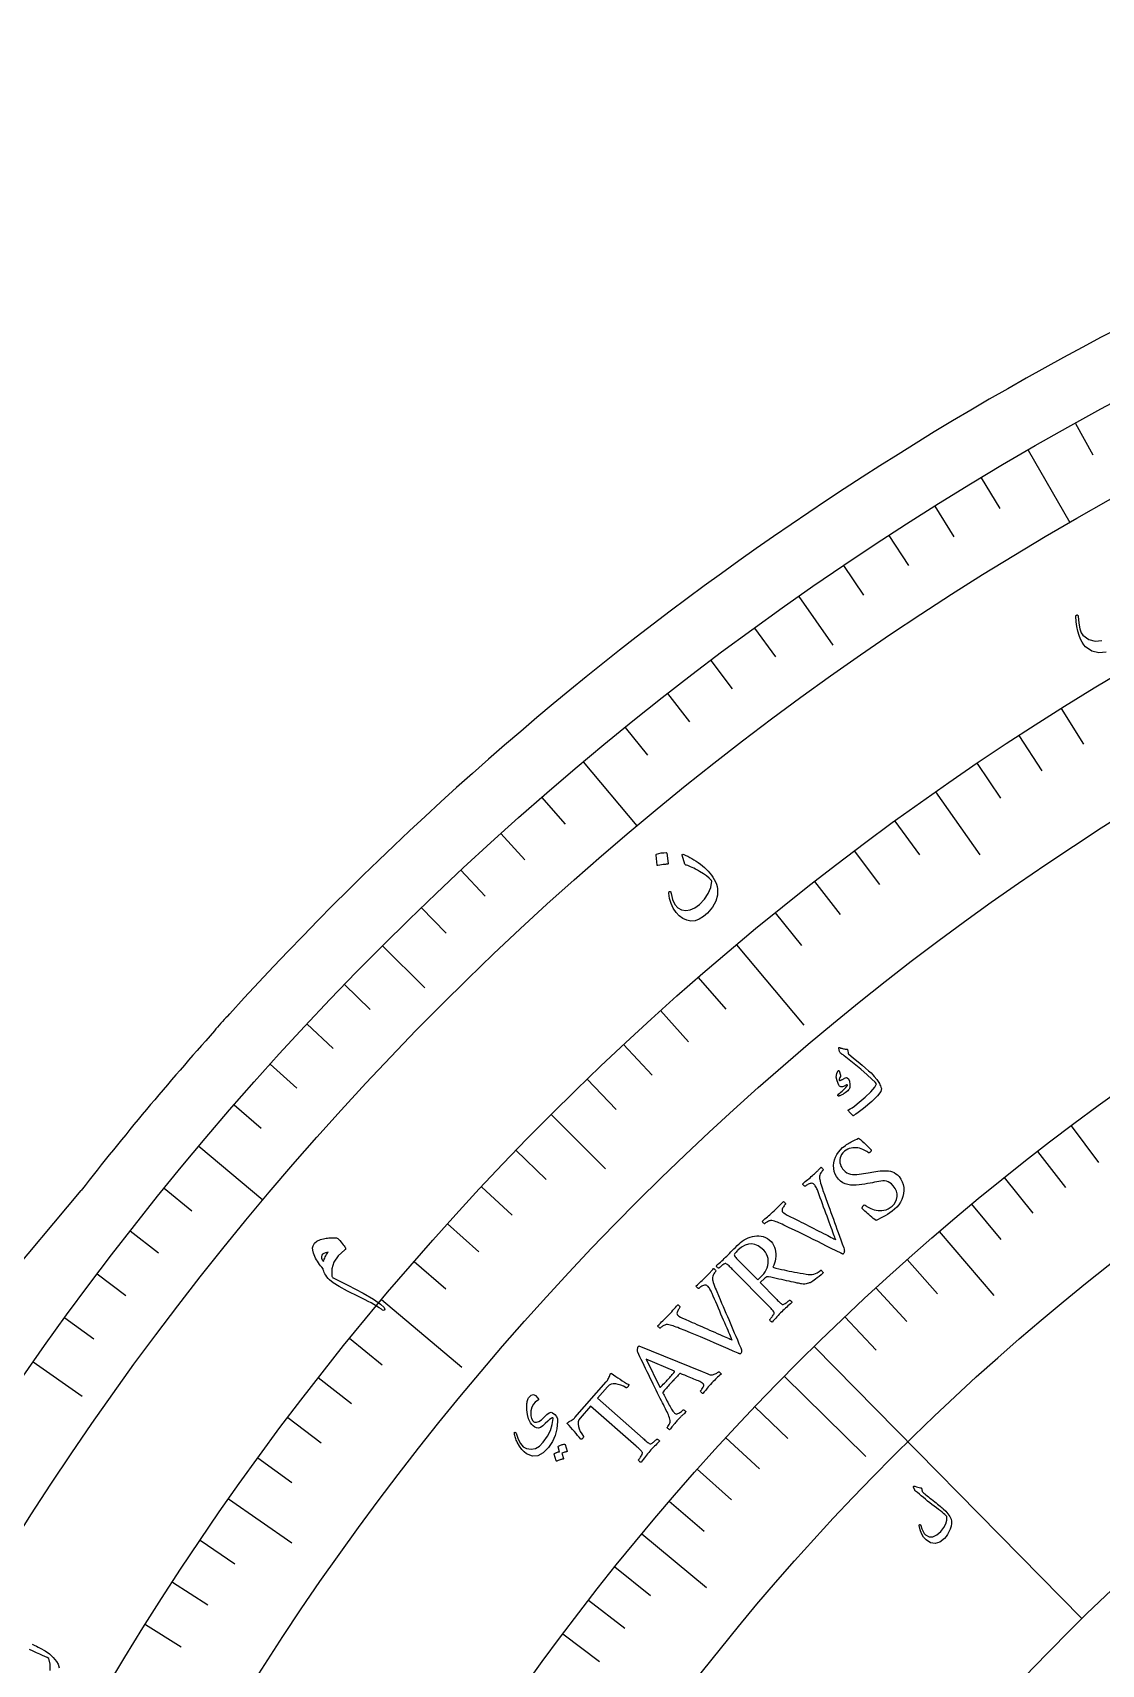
# Model space of a CAD drawing. Header units: millimetres. Extents: x -68 to 67, y -67 to 79.
# Drawn here: x -54.2 to -31.52, y 31.53 to 66.15 of the extents above; entities that cross this region are included whole.
import ezdxf

# ---------------------------------------------------------------- set-up
doc = ezdxf.new("R2010")
doc.units = ezdxf.units.MM
for name, color, linetype in [('CUT_OUTER', 1, 'Continuous'), ('ENGRAVE', 7, 'Continuous'), ('ENGRAVE_FINE', 8, 'Continuous'), ('TEXT', 5, 'Continuous')]:
    doc.layers.add(name, color=color, linetype=linetype)

msp = doc.modelspace()

# ---------------------------------------------------------------- linework, layer by layer
at = {"layer": 'CUT_OUTER'}
for points in [[(-50.0578, 45.2818), (-50.0142, 45.3302)], [(-54.8757, 39.5431), (-53.1722, 41.5806)]]:
    msp.add_lwpolyline(points, dxfattribs=at)
for centre, radius, start, end in [((-0.0011, 0.0012), 67.4984, 113.224605, 137.812648), ((-48.5642, 43.6537), 2.2094, 132.53147, 143.57083), ((-0.2598, 0.2168), 67.1616, 138.218903, 141.983838)]:
    msp.add_arc(centre, radius, start, end, dxfattribs=at)
at = {"layer": 'ENGRAVE'}
for points in [[(-33.075, 57.2876), (-32.1891, 55.7531)], [(-37.9421, 54.1869), (-37.2161, 53.1502)], [(-42.5204, 50.6738), (-41.3815, 49.3165)], [(-35.0384, 50.04), (-34.1014, 48.7019)], [(-46.7751, 46.7751), (-45.8802, 45.8802)], [(-39.2663, 46.7957), (-37.8345, 45.0894)], [(-43.1954, 43.1954), (-42.0403, 42.0403)], [(-50.6738, 42.5204), (-49.3165, 41.3815)], [(-34.9652, 40.7075), (-33.8041, 39.3557)], [(-46.7957, 39.2663), (-45.0894, 37.8345)], [(-37.6137, 38.2737), (-31.9362, 32.4965)], [(-54.1869, 37.9421), (-53.1502, 37.2161)], [(-38.2505, 37.6373), (-36.5184, 35.933)], [(-50.04, 35.0384), (-48.7019, 34.1014)], [(-41.2725, 34.2964), (-39.9019, 33.1575)]]:
    msp.add_lwpolyline(points, dxfattribs=at)
for radius in [66.15, 66.15, 64.3781, 61.0875, 61.0875, 58.4888, 53.6625, 53.6625, 50.8275, 45.5625, 45.5625]:
    msp.add_circle((0, 0), radius, dxfattribs=at)
at = {"layer": 'ENGRAVE_FINE'}
for points in [[(-32.0702, 57.8561), (-31.702, 57.1919)], [(-34.0698, 56.7016), (-33.6787, 56.0507)], [(-35.0542, 56.0984), (-34.6518, 55.4544)], [(-36.0279, 55.4781), (-35.6143, 54.8412)], [(-36.9906, 54.8408), (-36.566, 54.2113)], [(-38.882, 53.5165), (-38.4356, 52.9021)], [(-39.8101, 52.8297), (-39.3531, 52.2233)], [(-40.726, 52.1269), (-40.2585, 51.5285)], [(-32.3714, 51.8051), (-31.8993, 51.0495)], [(-41.6295, 51.4082), (-41.1517, 50.8181)], [(-33.2706, 51.2323), (-32.7854, 50.485)], [(-34.1597, 50.6438), (-33.6615, 49.9052)], [(-43.3983, 49.924), (-42.9001, 49.3509)], [(-35.9063, 49.4208), (-35.3826, 48.7)], [(-44.263, 49.159), (-43.7549, 48.5947)], [(-36.7634, 48.7866), (-36.2272, 48.0751)], [(-45.1142, 48.379), (-44.5963, 47.8237)], [(-37.6092, 48.1376), (-37.0607, 47.4355)], [(-45.9517, 47.5843), (-45.4241, 47.0381)], [(-38.4436, 47.4739), (-37.8829, 46.7815)], [(-40.077, 46.1033), (-39.4925, 45.4309)], [(-47.5843, 45.9517), (-47.0381, 45.4241)], [(-40.8755, 45.3969), (-40.2793, 44.7347)], [(-48.379, 45.1142), (-47.8237, 44.5963)], [(-41.6616, 44.6766), (-41.0539, 44.0249)], [(-49.159, 44.263), (-48.5947, 43.7549)], [(-42.4349, 43.9427), (-41.816, 43.3017)], [(-49.924, 43.3983), (-49.3509, 42.9001)], [(-32.1634, 42.9555), (-31.5808, 42.1775)], [(-43.9427, 42.4349), (-43.3017, 41.816)], [(-32.8775, 42.4115), (-32.282, 41.6433)], [(-51.4082, 41.6295), (-50.8181, 41.1517)], [(-44.6766, 41.6616), (-44.0249, 41.0539)], [(-33.5827, 41.8553), (-32.9744, 41.0972)], [(-34.2786, 41.2873), (-33.6577, 40.5394)], [(-45.3969, 40.8755), (-44.7347, 40.2793)], [(-52.1269, 40.726), (-51.5285, 40.2585)], [(-46.1033, 40.077), (-45.4309, 39.4925)], [(-35.6422, 40.1161), (-34.9966, 39.3894)], [(-52.8297, 39.8101), (-52.2233, 39.3531)], [(-36.3094, 39.5132), (-35.6517, 38.7975)], [(-53.5165, 38.882), (-52.9021, 38.4356)], [(-36.9666, 38.899), (-36.297, 38.1944)], [(-47.4739, 38.4436), (-46.7815, 37.8829)], [(-48.1376, 37.6092), (-47.4355, 37.0607)], [(-48.7866, 36.7634), (-48.0751, 36.2272)], [(-38.8767, 36.9901), (-38.1725, 36.3201)], [(-39.4921, 36.3323), (-38.7768, 35.6742)], [(-49.4208, 35.9063), (-48.7, 35.3826)], [(-40.0967, 35.6639), (-39.3705, 35.0179)], [(-40.6902, 34.9852), (-39.9532, 34.3516)], [(-50.6438, 34.1597), (-49.9052, 33.6615)], [(-41.8433, 33.5976), (-41.0854, 32.9891)], [(-51.2323, 33.2706), (-50.485, 32.7854)], [(-42.4026, 32.889), (-41.6345, 32.2933)], [(-51.8051, 32.3714), (-51.0495, 31.8993)], [(-42.95, 32.1708), (-42.172, 31.5881)]]:
    msp.add_lwpolyline(points, dxfattribs=at)
at = {"layer": 'TEXT'}
for points in [[(-31.4176, 53.0058), (-31.5771, 52.9885), (-31.7246, 53.0259), (-31.8602, 53.1183), (-31.8958, 53.1595), (-31.9298, 53.2131), (-31.9619, 53.2791), (-31.9924, 53.3575), (-32.0195, 53.4472), (-32.0403, 53.5449), (-32.0548, 53.6506), (-32.0629, 53.7643), (-32.0626, 53.7719), (-32.0606, 53.7784), (-32.0569, 53.7838), (-32.0515, 53.7881), (-32.0453, 53.7911), (-32.0393, 53.7926), (-32.0334, 53.7925), (-32.0277, 53.7909), (-32.0221, 53.787), (-32.018, 53.7818), (-32.0152, 53.7755), (-32.0139, 53.7679), (-32.0005, 53.6182), (-31.9794, 53.501), (-31.9507, 53.4164), (-31.9146, 53.3643), (-31.7906, 53.2759), (-31.6563, 53.2379), (-31.5115, 53.2503)], [(-54.211, 31.9526), (-54.1633, 31.9304), (-54.1193, 31.9095), (-54.0789, 31.8899), (-54.0422, 31.8715), (-53.9362, 31.8127), (-53.8424, 31.7459), (-53.7607, 31.6711), (-53.6911, 31.5884), (-53.6572, 31.5278), (-53.6368, 31.4532)], [(-53.8277, 31.3949), (-53.8258, 31.5265), (-53.8563, 31.6489), (-53.894, 31.6688), (-53.9386, 31.6912), (-53.99, 31.716), (-54.0483, 31.7433), (-54.1137, 31.773), (-54.1865, 31.8049), (-54.2665, 31.8392)]]:
    msp.add_lwpolyline(points, dxfattribs=at)
for points in [[(-40.9698, 48.6986), (-40.9694, 48.703), (-40.9673, 48.7072), (-40.9634, 48.7112), (-40.9578, 48.7151), (-40.9085, 48.7314), (-40.8587, 48.7426), (-40.8082, 48.7487), (-40.7572, 48.7497), (-40.7511, 48.7484), (-40.7467, 48.7457), (-40.7439, 48.7417), (-40.7428, 48.7363), (-40.7128, 48.5196), (-40.7133, 48.5135), (-40.7168, 48.5091), (-40.7235, 48.5065), (-40.7333, 48.5056), (-40.7417, 48.5049), (-40.7548, 48.5035), (-40.7725, 48.5013), (-40.7949, 48.4984), (-40.8222, 48.4946), (-40.8545, 48.4897), (-40.892, 48.4836), (-40.9346, 48.4764), (-40.9407, 48.476), (-40.945, 48.4772), (-40.9473, 48.48), (-40.9478, 48.4843)], [(-40.3843, 48.711), (-40.3422, 48.6925), (-40.2994, 48.6721), (-40.2559, 48.65), (-40.2117, 48.626), (-40.1669, 48.5998), (-40.1215, 48.5708), (-40.0755, 48.5392), (-40.0289, 48.5049), (-39.984, 48.4695), (-39.9416, 48.4327), (-39.9016, 48.3945), (-39.864, 48.3549), (-39.8287, 48.3138), (-39.7956, 48.271), (-39.7647, 48.2266), (-39.7361, 48.1806), (-39.7093, 48.1296), (-39.6886, 48.0791), (-39.6738, 48.0293), (-39.6649, 47.98), (-39.6659, 47.8504), (-39.7019, 47.7221), (-39.7727, 47.595), (-39.8784, 47.4688), (-39.9661, 47.3912), (-40.0547, 47.337), (-40.1441, 47.3061), (-40.2346, 47.2987), (-40.3209, 47.3144), (-40.4017, 47.3501), (-40.4769, 47.4058), (-40.5465, 47.4814), (-40.6066, 47.5732), (-40.6521, 47.6718), (-40.6829, 47.7774), (-40.6988, 47.8898), (-40.6986, 47.9044), (-40.6954, 47.9151), (-40.6893, 47.9219), (-40.6803, 47.9247), (-40.6692, 47.9242), (-40.6606, 47.9175), (-40.6544, 47.9048), (-40.6506, 47.886), (-40.6185, 47.7547), (-40.5706, 47.6523), (-40.5072, 47.5788), (-40.4284, 47.534), (-40.341, 47.5186), (-40.2485, 47.5331), (-40.1507, 47.5774), (-40.0477, 47.6515), (-39.9402, 47.7613), (-39.8614, 47.8796), (-39.8113, 48.0067), (-39.7898, 48.1426), (-39.7902, 48.1464), (-39.7921, 48.151), (-39.7953, 48.1564), (-39.8001, 48.1626), (-39.8417, 48.2075), (-39.897, 48.2541), (-39.9661, 48.3024), (-40.0489, 48.3524), (-40.0921, 48.3763), (-40.1328, 48.398), (-40.171, 48.4177), (-40.2067, 48.4353), (-40.24, 48.4506), (-40.2707, 48.4634), (-40.299, 48.4737), (-40.3248, 48.4815), (-40.3378, 48.486), (-40.3478, 48.4917), (-40.3548, 48.4988), (-40.3589, 48.507), (-40.4175, 48.693), (-40.4188, 48.7056), (-40.4138, 48.7127), (-40.4023, 48.7145), (-40.3843, 48.711)], [(-37.0695, 44.6117), (-37.0506, 44.604), (-37.0321, 44.5973), (-37.0138, 44.5916), (-36.9957, 44.5869), (-36.9779, 44.5832), (-36.9602, 44.5807), (-36.9426, 44.5793), (-36.9251, 44.579), (-36.917, 44.5773), (-36.911, 44.5727), (-36.9069, 44.5651), (-36.9047, 44.5545), (-36.8962, 44.4962), (-36.895, 44.4901), (-36.8937, 44.4852), (-36.8923, 44.4815), (-36.8907, 44.479), (-36.7825, 44.3921), (-36.6855, 44.3129), (-36.5996, 44.2415), (-36.5249, 44.1778), (-36.4615, 44.122), (-36.4095, 44.0739), (-36.3689, 44.0337), (-36.3398, 44.0013), (-36.2874, 43.938), (-36.272, 43.917), (-36.2574, 43.8951), (-36.2438, 43.8723), (-36.231, 43.8487), (-36.2193, 43.8241), (-36.2085, 43.7985), (-36.1989, 43.7719), (-36.1903, 43.7442), (-36.2037, 43.6816), (-36.2716, 43.5901), (-36.394, 43.4696), (-36.5703, 43.3195), (-36.6272, 43.2748), (-36.681, 43.2347), (-36.7316, 43.1994), (-36.7792, 43.1688), (-36.7845, 43.1671), (-36.7894, 43.1672), (-36.7939, 43.1691), (-36.7979, 43.1727), (-36.8157, 43.1912), (-36.8318, 43.2082), (-36.8461, 43.2237), (-36.8587, 43.2376), (-36.8697, 43.2501), (-36.8793, 43.2614), (-36.8874, 43.2714), (-36.894, 43.2802), (-36.8974, 43.2854), (-36.898, 43.2895), (-36.8957, 43.2924), (-36.8905, 43.2942), (-36.8531, 43.3105), (-36.809, 43.3366), (-36.7584, 43.3722), (-36.7012, 43.4175), (-36.5346, 43.5579), (-36.4105, 43.6752), (-36.3291, 43.7698), (-36.2906, 43.8419), (-36.3232, 43.8811), (-36.3903, 43.9459), (-36.492, 44.0363), (-36.6284, 44.152), (-36.7661, 44.2669), (-36.8708, 44.3533), (-36.9424, 44.4114), (-36.9809, 44.4411), (-36.9917, 44.449), (-37.0019, 44.4564), (-37.0113, 44.4633), (-37.0201, 44.4696), (-37.028, 44.4754), (-37.0352, 44.4805), (-37.0415, 44.4849), (-37.047, 44.4886), (-37.0582, 44.4974), (-37.067, 44.5074), (-37.0735, 44.5185), (-37.0776, 44.5308), (-37.0935, 44.6005), (-37.0942, 44.6055), (-37.0938, 44.6095), (-37.0923, 44.6125), (-37.0897, 44.6145), (-37.0851, 44.6154), (-37.0803, 44.6153), (-37.0751, 44.614), (-37.0695, 44.6117)], [(-37.1081, 44.1248), (-37.1054, 44.1266), (-37.1025, 44.1274), (-37.0994, 44.1273), (-37.096, 44.1263), (-37.0939, 44.1247), (-37.0919, 44.1226), (-37.0901, 44.1202), (-37.0885, 44.1173), (-37.0585, 44.0264), (-37.056, 44.0167), (-37.055, 44.0085), (-37.0556, 44.0017), (-37.0576, 43.9964), (-37.07, 43.9782), (-37.0788, 43.9605), (-37.0839, 43.9434), (-37.0854, 43.927), (-37.0832, 43.9208), (-37.0766, 43.9179), (-37.0655, 43.9182), (-37.05, 43.9217), (-37.0407, 43.9254), (-37.0312, 43.9293), (-37.0217, 43.9337), (-37.012, 43.9384), (-37.0022, 43.9435), (-36.9921, 43.9491), (-36.9817, 43.9552), (-36.9711, 43.9619), (-36.9269, 43.9759), (-36.893, 43.9569), (-36.8694, 43.9048), (-36.856, 43.8198), (-36.856, 43.7913), (-36.8586, 43.7667), (-36.8641, 43.7461), (-36.8723, 43.7294), (-36.8841, 43.7144), (-36.9029, 43.6965), (-36.9286, 43.6758), (-36.9612, 43.6521), (-36.9781, 43.6404), (-36.9947, 43.6298), (-37.0108, 43.6204), (-37.0265, 43.6121), (-37.0417, 43.6048), (-37.056, 43.5981), (-37.0695, 43.5921), (-37.0823, 43.5867), (-37.0914, 43.5849), (-37.0991, 43.5851), (-37.1055, 43.5872), (-37.1105, 43.5913), (-37.114, 43.5971), (-37.1146, 43.6027), (-37.1125, 43.6083), (-37.1075, 43.6137), (-37.0906, 43.6302), (-37.0712, 43.6484), (-37.0492, 43.6686), (-37.0247, 43.6906), (-36.9789, 43.7317), (-36.9446, 43.7655), (-36.9218, 43.792), (-36.9105, 43.8113), (-36.9097, 43.8146), (-36.9102, 43.8175), (-36.9122, 43.8201), (-36.9155, 43.8224), (-36.9182, 43.8233), (-36.9217, 43.8232), (-36.926, 43.8222), (-36.9312, 43.8201), (-36.9761, 43.7976), (-36.9955, 43.7889), (-37.0138, 43.7834), (-37.0308, 43.781), (-37.0467, 43.7818), (-37.0625, 43.7853), (-37.0754, 43.7916), (-37.0856, 43.8008), (-37.093, 43.813), (-37.1306, 43.9052), (-37.1457, 43.9879), (-37.1382, 44.0612), (-37.1081, 44.1248)], [(-37.0114, 42.4906), (-36.9814, 42.516), (-36.9533, 42.5382), (-36.927, 42.5573), (-36.9026, 42.5732), (-36.8787, 42.5873), (-36.854, 42.6011), (-36.8286, 42.6144), (-36.8024, 42.6273), (-36.7742, 42.6409), (-36.7431, 42.6562), (-36.7088, 42.6733), (-36.6715, 42.6922), (-36.6334, 42.6594), (-36.5955, 42.6255), (-36.5577, 42.5904), (-36.52, 42.5542), (-36.4848, 42.5196), (-36.4545, 42.4895), (-36.4292, 42.464), (-36.4089, 42.4429), (-36.4051, 42.4382), (-36.404, 42.4322), (-36.4057, 42.4248), (-36.4102, 42.4162), (-36.4159, 42.4075), (-36.4215, 42.4001), (-36.4268, 42.3939), (-36.4319, 42.389), (-36.4389, 42.3839), (-36.446, 42.3803), (-36.4532, 42.3784), (-36.4605, 42.3781), (-36.4794, 42.3939), (-36.5015, 42.4095), (-36.5268, 42.4248), (-36.5554, 42.4399), (-36.5864, 42.4539), (-36.6189, 42.4657), (-36.6528, 42.4753), (-36.6881, 42.4829), (-36.7243, 42.4877), (-36.7607, 42.4891), (-36.7972, 42.4872), (-36.8339, 42.4819), (-36.8699, 42.4724), (-36.9045, 42.4579), (-36.9376, 42.4384), (-36.9692, 42.414), (-37.0051, 42.379), (-37.0332, 42.3435), (-37.0533, 42.3076), (-37.0656, 42.2712), (-37.0714, 42.2351), (-37.0723, 42.1998), (-37.0682, 42.1655), (-37.0592, 42.132), (-37.0465, 42.1002), (-37.0317, 42.0708), (-37.0145, 42.0438), (-36.9951, 42.0193), (-36.9605, 41.9852), (-36.9238, 41.9587), (-36.8847, 41.9397), (-36.8434, 41.9284), (-36.8003, 41.9227), (-36.7557, 41.9209), (-36.7098, 41.9228), (-36.6624, 41.9286), (-36.6141, 41.9361), (-36.5656, 41.9434), (-36.5167, 41.9506), (-36.4674, 41.9576), (-36.4301, 41.9636), (-36.3909, 41.97), (-36.3498, 41.9766), (-36.3069, 41.9836), (-36.2629, 41.99), (-36.2185, 41.9949), (-36.1738, 41.9984), (-36.1287, 42.0004), (-36.0841, 41.9998), (-36.0405, 41.9955), (-35.998, 41.9874), (-35.9567, 41.9756), (-35.9172, 41.9592), (-35.8804, 41.9373), (-35.8462, 41.91), (-35.8145, 41.8773), (-35.7748, 41.8236), (-35.745, 41.7667), (-35.725, 41.7068), (-35.7148, 41.6437), (-35.7135, 41.5796), (-35.72, 41.5163), (-35.7344, 41.4539), (-35.7566, 41.3924), (-35.7858, 41.3335), (-35.821, 41.2788), (-35.8622, 41.2285), (-35.9095, 41.1825), (-35.9576, 41.1429), (-36.0072, 41.1066), (-36.0582, 41.0737), (-36.1108, 41.0441), (-36.1625, 41.0167), (-36.211, 40.9902), (-36.2564, 40.9648), (-36.2986, 40.9404), (-36.3296, 40.964), (-36.361, 40.989), (-36.393, 41.0152), (-36.4255, 41.0426), (-36.4571, 41.07), (-36.4865, 41.0959), (-36.5137, 41.1202), (-36.5388, 41.143), (-36.5603, 41.1631), (-36.5772, 41.179), (-36.5894, 41.1909), (-36.5969, 41.1988), (-36.5961, 41.2079), (-36.5945, 41.217), (-36.5922, 41.226), (-36.5893, 41.235), (-36.5856, 41.2436), (-36.581, 41.2515), (-36.5755, 41.2586), (-36.5691, 41.265), (-36.5603, 41.2709), (-36.5512, 41.2731), (-36.5419, 41.2716), (-36.5323, 41.2665), (-36.5155, 41.2549), (-36.4948, 41.2421), (-36.4703, 41.2282), (-36.442, 41.2132), (-36.4106, 41.1983), (-36.3766, 41.185), (-36.3402, 41.1732), (-36.3012, 41.1629), (-36.2606, 41.1556), (-36.2192, 41.1527), (-36.177, 41.1542), (-36.1339, 41.16), (-36.0906, 41.1716), (-36.0474, 41.1906), (-36.0045, 41.2168), (-35.9618, 41.2504), (-35.921, 41.2926), (-35.8898, 41.34), (-35.8681, 41.3926), (-35.856, 41.4503), (-35.8555, 41.5101), (-35.8689, 41.5688), (-35.8963, 41.6264), (-35.9375, 41.6829), (-35.9726, 41.719), (-36.0083, 41.7467), (-36.0449, 41.7661), (-36.0821, 41.7772), (-36.1205, 41.7821), (-36.1603, 41.7832), (-36.2015, 41.7805), (-36.2442, 41.774), (-36.2883, 41.7652), (-36.334, 41.756), (-36.3812, 41.7462), (-36.43, 41.7359), (-36.4858, 41.726), (-36.5432, 41.7165), (-36.6022, 41.7076), (-36.6627, 41.6991), (-36.7236, 41.6933), (-36.7835, 41.6925), (-36.8423, 41.6966), (-36.9002, 41.7056), (-36.9556, 41.7216), (-37.0073, 41.7466), (-37.0552, 41.7806), (-37.0992, 41.8235), (-37.1391, 41.8753), (-37.1693, 41.9298), (-37.1898, 41.9871), (-37.2005, 42.0471), (-37.2025, 42.1082), (-37.1965, 42.1686), (-37.1826, 42.2284), (-37.1608, 42.2876), (-37.1322, 42.3444), (-37.0977, 42.3972), (-37.0574, 42.446), (-37.0114, 42.4906)], [(-38.4964, 41.1216), (-38.4659, 41.1505), (-38.4362, 41.1793), (-38.4073, 41.2079), (-38.3791, 41.2364), (-38.3514, 41.2647), (-38.3239, 41.2926), (-38.2964, 41.3202), (-38.2691, 41.3474), (-38.2631, 41.3442), (-38.2561, 41.3387), (-38.248, 41.3308), (-38.2389, 41.3206), (-38.2307, 41.3102), (-38.2254, 41.3017), (-38.2231, 41.2952), (-38.2237, 41.2906), (-38.2285, 41.2855), (-38.2354, 41.2775), (-38.2443, 41.2665), (-38.2551, 41.2526), (-38.2664, 41.2369), (-38.2763, 41.2205), (-38.2851, 41.2036), (-38.2925, 41.186), (-38.297, 41.1688), (-38.2966, 41.1526), (-38.2914, 41.1376), (-38.2815, 41.1238), (-38.2614, 41.1066), (-38.2295, 41.0854), (-38.1858, 41.0602), (-38.1303, 41.0309), (-38.1009, 41.016), (-38.067, 40.999), (-38.0286, 40.9797), (-37.9857, 40.9582), (-37.9395, 40.935), (-37.891, 40.9105), (-37.8402, 40.8847), (-37.7873, 40.8577), (-37.7332, 40.8301), (-37.679, 40.8026), (-37.6247, 40.7751), (-37.5703, 40.7477), (-37.517, 40.7208), (-37.466, 40.695), (-37.4172, 40.6701), (-37.3708, 40.6461), (-37.3275, 40.6237), (-37.2884, 40.6035), (-37.2535, 40.5853), (-37.2228, 40.5692), (-37.1973, 40.556), (-37.1784, 40.5462), (-37.1659, 40.5399), (-37.16, 40.5371), (-37.163, 40.5464), (-37.1687, 40.5629), (-37.1773, 40.5868), (-37.1886, 40.6181), (-37.2022, 40.6554), (-37.2176, 40.6973), (-37.2349, 40.744), (-37.254, 40.7953), (-37.2745, 40.8504), (-37.296, 40.9082), (-37.3184, 40.969), (-37.3418, 41.0325), (-37.3658, 41.0978), (-37.3899, 41.1635), (-37.4142, 41.2297), (-37.4386, 41.2964), (-37.4627, 41.3624), (-37.4861, 41.4265), (-37.5087, 41.4886), (-37.5306, 41.5487), (-37.539, 41.5712), (-37.5483, 41.5938), (-37.5585, 41.6164), (-37.5696, 41.6391), (-37.5812, 41.6605), (-37.5927, 41.6794), (-37.604, 41.6957), (-37.6154, 41.7095), (-37.63, 41.7224), (-37.6463, 41.7305), (-37.6641, 41.7336), (-37.6835, 41.7318), (-37.7034, 41.7267), (-37.7227, 41.72), (-37.7414, 41.7116), (-37.7595, 41.7015), (-37.7758, 41.6914), (-37.7891, 41.6826), (-37.7994, 41.6751), (-37.8068, 41.6691), (-37.813, 41.6691), (-37.8203, 41.6722), (-37.8287, 41.6785), (-37.8381, 41.6879), (-37.8468, 41.6985), (-37.8529, 41.7082), (-37.8564, 41.7169), (-37.8573, 41.7248), (-37.8302, 41.7474), (-37.8038, 41.7693), (-37.778, 41.7903), (-37.7528, 41.8106), (-37.7278, 41.8309), (-37.7022, 41.8523), (-37.6763, 41.8746), (-37.6499, 41.898), (-37.6285, 41.9174), (-37.6095, 41.9347), (-37.593, 41.9501), (-37.5789, 41.9635), (-37.5661, 41.9759), (-37.5536, 41.9883), (-37.5413, 42.0007), (-37.5292, 42.0131), (-37.5165, 42.0262), (-37.5023, 42.0406), (-37.4866, 42.0564), (-37.4694, 42.0734), (-37.4635, 42.07), (-37.4566, 42.064), (-37.4488, 42.0554), (-37.4399, 42.0442), (-37.432, 42.033), (-37.4269, 42.0246), (-37.4246, 42.0188), (-37.4251, 42.0157), (-37.4324, 42.0081), (-37.4425, 41.9959), (-37.4553, 41.9791), (-37.4708, 41.9576), (-37.4855, 41.9336), (-37.496, 41.909), (-37.5022, 41.8839), (-37.5042, 41.8583), (-37.5028, 41.8376), (-37.4984, 41.8108), (-37.4909, 41.7778), (-37.4802, 41.7387), (-37.4679, 41.6973), (-37.4552, 41.6572), (-37.4422, 41.6185), (-37.4288, 41.5811), (-37.3977, 41.4947), (-37.3678, 41.412), (-37.3391, 41.333), (-37.3116, 41.2576), (-37.2851, 41.1847), (-37.2591, 41.113), (-37.2336, 41.0425), (-37.2087, 40.9732), (-37.1838, 40.9039), (-37.1584, 40.8334), (-37.1324, 40.7616), (-37.1057, 40.6885), (-37.0782, 40.6128), (-37.0494, 40.533), (-37.0193, 40.449), (-36.988, 40.3609), (-36.9804, 40.3371), (-36.9758, 40.3158), (-36.9742, 40.297), (-36.9756, 40.2808), (-36.9793, 40.2667), (-36.9846, 40.2541), (-36.9916, 40.2431), (-37.0002, 40.2336), (-37.0036, 40.2319), (-37.0082, 40.2319), (-37.0141, 40.2337), (-37.0211, 40.2373), (-37.0283, 40.2413), (-37.0347, 40.2445), (-37.0404, 40.2469), (-37.0453, 40.2484), (-37.1511, 40.3017), (-37.2534, 40.3531), (-37.3522, 40.4026), (-37.4475, 40.4502), (-37.5414, 40.497), (-37.6363, 40.5441), (-37.732, 40.5915), (-37.8286, 40.6391), (-37.9283, 40.6879), (-38.0334, 40.7386), (-38.144, 40.7913), (-38.26, 40.846), (-38.2956, 40.8629), (-38.3296, 40.8784), (-38.3623, 40.8927), (-38.3935, 40.9056), (-38.4238, 40.9171), (-38.4539, 40.9271), (-38.4837, 40.9355), (-38.5132, 40.9424), (-38.5257, 40.9442), (-38.5395, 40.9434), (-38.5546, 40.9402), (-38.5709, 40.9344), (-38.5875, 40.927), (-38.6032, 40.919), (-38.6182, 40.9105), (-38.6324, 40.9013), (-38.6452, 40.8923), (-38.6559, 40.8844), (-38.6647, 40.8774), (-38.6715, 40.8715), (-38.6738, 40.8723), (-38.6789, 40.8765), (-38.6868, 40.8841), (-38.6974, 40.8951), (-38.7079, 40.9064), (-38.7154, 40.915), (-38.7199, 40.921), (-38.7213, 40.9242), (-38.6891, 40.9528), (-38.6594, 40.9786), (-38.6325, 41.0017), (-38.6081, 41.0221), (-38.5839, 41.0426), (-38.5572, 41.066), (-38.528, 41.0923), (-38.4964, 41.1216)], [(-48.0373, 39.9206), (-48.0631, 39.9506), (-48.088, 39.9813), (-48.1121, 40.0128), (-48.1354, 40.0449), (-48.1574, 40.0779), (-48.1778, 40.1116), (-48.1966, 40.1462), (-48.2136, 40.1816), (-48.2403, 40.2508), (-48.2551, 40.3117), (-48.258, 40.3645), (-48.2492, 40.4091), (-48.2182, 40.4623), (-48.1658, 40.5055), (-48.0919, 40.5386), (-47.9966, 40.5615), (-47.9684, 40.5661), (-47.9401, 40.5698), (-47.9117, 40.5726), (-47.8833, 40.5746), (-47.8547, 40.5758), (-47.8259, 40.5764), (-47.7967, 40.5763), (-47.7674, 40.5756), (-47.7511, 40.5742), (-47.7371, 40.5707), (-47.7253, 40.565), (-47.7157, 40.5573), (-47.6831, 40.5188), (-47.6542, 40.4842), (-47.6289, 40.4536), (-47.6073, 40.4268), (-47.5896, 40.4044), (-47.5761, 40.3868), (-47.5668, 40.3739), (-47.5616, 40.3657), (-47.5576, 40.353), (-47.5583, 40.3414), (-47.5636, 40.3309), (-47.5735, 40.3216), (-47.7152, 40.195), (-47.8085, 40.0598), (-47.8533, 39.9163), (-47.8498, 39.7648), (-47.8455, 39.7508), (-47.8391, 39.7394), (-47.8306, 39.7306), (-47.82, 39.7243), (-47.6664, 39.652), (-47.5089, 39.5739), (-47.3476, 39.4899), (-47.1824, 39.4), (-46.9653, 39.2728), (-46.8174, 39.1712), (-46.7385, 39.0955), (-46.7284, 39.0457), (-46.739, 39.0378), (-46.7545, 39.0373), (-46.7748, 39.0444), (-46.7999, 39.059), (-46.8495, 39.0929), (-46.9023, 39.1266), (-46.9583, 39.1604), (-47.0175, 39.1941), (-47.0797, 39.2278), (-47.1445, 39.2617), (-47.2118, 39.2959), (-47.2819, 39.3302), (-47.5167, 39.4451), (-47.6979, 39.5421), (-47.8253, 39.6212), (-47.8989, 39.6827), (-47.9288, 39.7164), (-47.955, 39.7492), (-47.9773, 39.7811), (-47.996, 39.812), (-48.0111, 39.8417), (-48.023, 39.8696), (-48.0318, 39.896), (-48.0373, 39.9206)], [(-39.2091, 40.4499), (-39.1762, 40.4792), (-39.1404, 40.5065), (-39.1016, 40.5315), (-39.0599, 40.5544), (-39.0162, 40.5745), (-38.9715, 40.5909), (-38.9259, 40.6036), (-38.8794, 40.6127), (-38.8327, 40.6175), (-38.7863, 40.6171), (-38.7404, 40.6116), (-38.6948, 40.6009), (-38.6505, 40.5845), (-38.6081, 40.5614), (-38.5677, 40.5318), (-38.5292, 40.4957), (-38.5005, 40.4609), (-38.4769, 40.4221), (-38.4583, 40.3794), (-38.4447, 40.3328), (-38.4359, 40.284), (-38.4314, 40.2345), (-38.4313, 40.1845), (-38.4354, 40.1338), (-38.4436, 40.0843), (-38.4555, 40.0374), (-38.4711, 39.9933), (-38.4903, 39.9518), (-38.4283, 39.9358), (-38.3683, 39.9208), (-38.3105, 39.907), (-38.2547, 39.8944), (-38.1997, 39.8825), (-38.1444, 39.8712), (-38.0888, 39.8604), (-38.0329, 39.8501), (-37.9753, 39.8398), (-37.9146, 39.8291), (-37.8509, 39.8178), (-37.7841, 39.8061), (-37.7407, 39.8004), (-37.6996, 39.7988), (-37.6607, 39.8012), (-37.6242, 39.8077), (-37.5882, 39.8192), (-37.5511, 39.8366), (-37.5128, 39.86), (-37.4732, 39.8894), (-37.4659, 39.8877), (-37.4583, 39.883), (-37.4507, 39.8753), (-37.4429, 39.8646), (-37.4359, 39.8536), (-37.4306, 39.845), (-37.4271, 39.8387), (-37.4254, 39.8348), (-37.4697, 39.7939), (-37.5109, 39.7574), (-37.549, 39.7254), (-37.5839, 39.6978), (-37.6155, 39.6745), (-37.6433, 39.6553), (-37.6673, 39.6404), (-37.6876, 39.6297), (-37.7019, 39.6243), (-37.7191, 39.6181), (-37.7392, 39.6112), (-37.7621, 39.6036), (-37.7878, 39.5973), (-37.8163, 39.5943), (-37.8477, 39.5947), (-37.8818, 39.5985), (-37.8974, 39.6013), (-37.9186, 39.6054), (-37.9456, 39.6107), (-37.9783, 39.6173), (-38.0156, 39.6251), (-38.0566, 39.6337), (-38.1012, 39.6434), (-38.1495, 39.654), (-38.2005, 39.6653), (-38.2533, 39.6769), (-38.3078, 39.6888), (-38.364, 39.701), (-38.4206, 39.7135), (-38.4766, 39.726), (-38.5317, 39.7385), (-38.586, 39.7511), (-38.6046, 39.752), (-38.6238, 39.7469), (-38.6435, 39.7359), (-38.6637, 39.7189), (-38.7588, 39.6262), (-38.429, 39.289), (-38.4263, 39.2863), (-38.4236, 39.2835), (-38.4209, 39.2807), (-38.4182, 39.2779), (-38.4155, 39.2751), (-38.4127, 39.2724), (-38.41, 39.2696), (-38.4073, 39.2668), (-38.3904, 39.2497), (-38.3742, 39.2335), (-38.3587, 39.2182), (-38.3439, 39.2038), (-38.3297, 39.1908), (-38.3162, 39.1797), (-38.3034, 39.1703), (-38.2912, 39.1629), (-38.2836, 39.1615), (-38.2734, 39.1631), (-38.2607, 39.1675), (-38.2455, 39.175), (-38.229, 39.1843), (-38.2127, 39.1947), (-38.1964, 39.2062), (-38.1803, 39.2186), (-38.1655, 39.2306), (-38.1534, 39.2407), (-38.1439, 39.2489), (-38.137, 39.2553), (-38.1303, 39.2533), (-38.1227, 39.2493), (-38.1144, 39.2434), (-38.1053, 39.2355), (-38.097, 39.2269), (-38.0911, 39.2186), (-38.0876, 39.2107), (-38.0865, 39.2032), (-38.1156, 39.1785), (-38.1439, 39.1541), (-38.1716, 39.1302), (-38.1986, 39.1067), (-38.2252, 39.083), (-38.2518, 39.0587), (-38.2784, 39.0337), (-38.305, 39.0079), (-38.3306, 38.9824), (-38.356, 38.9563), (-38.3814, 38.9297), (-38.4066, 38.9024), (-38.4318, 38.8747), (-38.4571, 38.8466), (-38.4824, 38.8182), (-38.5079, 38.7894), (-38.5154, 38.7906), (-38.5232, 38.7943), (-38.5313, 38.8003), (-38.5398, 38.8088), (-38.5475, 38.818), (-38.5533, 38.8264), (-38.5571, 38.834), (-38.559, 38.8409), (-38.5526, 38.8476), (-38.5442, 38.8569), (-38.5338, 38.8689), (-38.5216, 38.8834), (-38.5088, 38.8994), (-38.4969, 38.9156), (-38.4859, 38.9321), (-38.4758, 38.9488), (-38.4679, 38.9641), (-38.4632, 38.9767), (-38.4619, 38.9864), (-38.4638, 38.9934), (-38.4723, 39.0085), (-38.4831, 39.0244), (-38.4964, 39.0411), (-38.512, 39.0587), (-38.5292, 39.077), (-38.5472, 39.0958), (-38.566, 39.1152), (-38.5856, 39.1352), (-39.3461, 39.9028), (-39.3659, 39.9228), (-39.3853, 39.942), (-39.4041, 39.9606), (-39.4226, 39.9785), (-39.4403, 39.9947), (-39.4572, 40.0084), (-39.4732, 40.0196), (-39.4883, 40.0282), (-39.496, 40.0309), (-39.5061, 40.0298), (-39.5188, 40.0248), (-39.5339, 40.016), (-39.5502, 40.005), (-39.5664, 39.9935), (-39.5825, 39.9813), (-39.5984, 39.9686), (-39.6131, 39.9565), (-39.6251, 39.9462), (-39.6346, 39.9378), (-39.6415, 39.9313), (-39.6484, 39.9332), (-39.656, 39.937), (-39.6645, 39.9428), (-39.6737, 39.9505), (-39.6821, 39.9591), (-39.688, 39.9673), (-39.6915, 39.9752), (-39.6927, 39.9828), (-39.6637, 40.0096), (-39.6349, 40.0359), (-39.6064, 40.0618), (-39.5781, 40.0871), (-39.5501, 40.1123), (-39.5225, 40.1378), (-39.4954, 40.1634), (-39.4688, 40.1893), (-39.441, 40.2168), (-39.4123, 40.2456), (-39.3828, 40.2756), (-39.3524, 40.3069), (-39.3203, 40.3397), (-39.2858, 40.3745), (-39.2487, 40.4113), (-39.2091, 40.4499)], [(-48.0257, 40.0757), (-48.0184, 40.099), (-48.0098, 40.1227), (-47.9998, 40.1469), (-47.9884, 40.1716), (-47.9757, 40.1965), (-47.9619, 40.2217), (-47.9469, 40.2471), (-47.9306, 40.2727), (-47.9824, 40.261), (-48.0219, 40.2465), (-48.0489, 40.2292), (-48.0636, 40.209), (-48.0715, 40.1771), (-48.0678, 40.1442), (-48.0525, 40.1104), (-48.0257, 40.0757)], [(-38.6859, 40.3137), (-38.7448, 40.367), (-38.8068, 40.4069), (-38.8718, 40.4336), (-38.9399, 40.447), (-39.0104, 40.4435), (-39.0828, 40.4198), (-39.157, 40.3757), (-39.2329, 40.3112), (-39.2424, 40.3017), (-39.254, 40.2898), (-39.2675, 40.2754), (-39.2831, 40.2586), (-39.2972, 40.2417), (-39.3063, 40.227), (-39.3103, 40.2144), (-39.3093, 40.2041), (-39.3031, 40.191), (-39.2932, 40.1759), (-39.2797, 40.1586), (-39.2625, 40.1393), (-39.2434, 40.1189), (-39.224, 40.0985), (-39.2045, 40.0782), (-39.1846, 40.0578), (-38.8132, 39.6817), (-38.7161, 39.7764), (-38.6829, 39.8126), (-38.6545, 39.8521), (-38.6308, 39.8947), (-38.6119, 39.9407), (-38.5983, 39.9885), (-38.5907, 40.0368), (-38.5892, 40.0854), (-38.5937, 40.1346), (-38.6051, 40.1828), (-38.6243, 40.2287), (-38.6512, 40.2724), (-38.6859, 40.3137)], [(-40.7233, 38.9175), (-40.6945, 38.9481), (-40.6664, 38.9784), (-40.6391, 39.0086), (-40.6126, 39.0387), (-40.5865, 39.0685), (-40.5605, 39.0979), (-40.5347, 39.1269), (-40.5089, 39.1556), (-40.5027, 39.1528), (-40.4954, 39.1477), (-40.4869, 39.1402), (-40.4772, 39.1306), (-40.4685, 39.1206), (-40.4628, 39.1124), (-40.4601, 39.106), (-40.4604, 39.1014), (-40.465, 39.0961), (-40.4714, 39.0877), (-40.4796, 39.0762), (-40.4897, 39.0617), (-40.5, 39.0454), (-40.5091, 39.0285), (-40.5168, 39.0111), (-40.5233, 38.9932), (-40.5268, 38.9757), (-40.5255, 38.9596), (-40.5195, 38.9449), (-40.5088, 38.9316), (-40.4879, 38.9156), (-40.4548, 38.8962), (-40.4098, 38.8734), (-40.3527, 38.8473), (-40.3225, 38.8341), (-40.2878, 38.819), (-40.2484, 38.8019), (-40.2043, 38.7828), (-40.1568, 38.7621), (-40.1071, 38.7404), (-40.055, 38.7175), (-40.0006, 38.6934), (-39.9451, 38.6689), (-39.8894, 38.6444), (-39.8337, 38.62), (-39.7778, 38.5957), (-39.7231, 38.5718), (-39.6707, 38.5488), (-39.6207, 38.5267), (-39.573, 38.5054), (-39.5285, 38.4854), (-39.4884, 38.4673), (-39.4525, 38.4511), (-39.4209, 38.4368), (-39.3948, 38.425), (-39.3753, 38.4163), (-39.3625, 38.4107), (-39.3565, 38.4082), (-39.3599, 38.4173), (-39.3666, 38.4335), (-39.3765, 38.4569), (-39.3895, 38.4875), (-39.4052, 38.524), (-39.4229, 38.565), (-39.4428, 38.6106), (-39.4647, 38.6608), (-39.4882, 38.7146), (-39.5129, 38.7712), (-39.5387, 38.8306), (-39.5656, 38.8928), (-39.5931, 38.9566), (-39.6208, 39.0209), (-39.6488, 39.0856), (-39.6768, 39.1509), (-39.7046, 39.2155), (-39.7315, 39.2781), (-39.7575, 39.3388), (-39.7827, 39.3976), (-39.7923, 39.4197), (-39.8029, 39.4417), (-39.8143, 39.4637), (-39.8267, 39.4857), (-39.8395, 39.5065), (-39.852, 39.5247), (-39.8642, 39.5404), (-39.8763, 39.5535), (-39.8917, 39.5656), (-39.9083, 39.5727), (-39.9263, 39.5748), (-39.9456, 39.572), (-39.9651, 39.5658), (-39.984, 39.558), (-40.0022, 39.5486), (-40.0197, 39.5375), (-40.0354, 39.5264), (-40.0483, 39.5169), (-40.0582, 39.509), (-40.0652, 39.5025), (-40.0714, 39.5021), (-40.0788, 39.5048), (-40.0875, 39.5106), (-40.0975, 39.5196), (-40.1068, 39.5296), (-40.1134, 39.5389), (-40.1174, 39.5475), (-40.1187, 39.5553), (-40.093, 39.5794), (-40.0678, 39.6027), (-40.0432, 39.6251), (-40.0192, 39.6467), (-39.9953, 39.6685), (-39.971, 39.6912), (-39.9463, 39.715), (-39.9213, 39.7398), (-39.901, 39.7603), (-39.883, 39.7787), (-39.8674, 39.795), (-39.854, 39.8091), (-39.842, 39.8222), (-39.8301, 39.8353), (-39.8185, 39.8484), (-39.8072, 39.8615), (-39.7952, 39.8752), (-39.7818, 39.8904), (-39.7671, 39.907), (-39.7509, 39.9249), (-39.7448, 39.9219), (-39.7375, 39.9162), (-39.7292, 39.9081), (-39.7197, 39.8974), (-39.7112, 39.8867), (-39.7056, 39.8786), (-39.703, 39.8729), (-39.7034, 39.8698), (-39.7103, 39.8618), (-39.7196, 39.8491), (-39.7314, 39.8316), (-39.7457, 39.8093), (-39.7591, 39.7845), (-39.7682, 39.7593), (-39.773, 39.7339), (-39.7735, 39.7082), (-39.7711, 39.6876), (-39.7651, 39.6611), (-39.7558, 39.6286), (-39.743, 39.5902), (-39.7284, 39.5495), (-39.7135, 39.5101), (-39.6983, 39.4722), (-39.6829, 39.4357), (-39.647, 39.3511), (-39.6126, 39.2702), (-39.5795, 39.1929), (-39.5479, 39.1192), (-39.5173, 39.0478), (-39.4874, 38.9777), (-39.458, 38.9087), (-39.4294, 38.8409), (-39.4007, 38.7731), (-39.3713, 38.7041), (-39.3413, 38.6339), (-39.3107, 38.5624), (-39.279, 38.4884), (-39.2458, 38.4102), (-39.2111, 38.3281), (-39.1749, 38.2418), (-39.166, 38.2185), (-39.1603, 38.1975), (-39.1576, 38.1789), (-39.1581, 38.1626), (-39.161, 38.1483), (-39.1656, 38.1354), (-39.1719, 38.124), (-39.18, 38.1141), (-39.1834, 38.1121), (-39.188, 38.1119), (-39.1939, 38.1134), (-39.2011, 38.1166), (-39.2085, 38.1202), (-39.2151, 38.1231), (-39.2209, 38.1251), (-39.2259, 38.1264), (-39.3345, 38.1737), (-39.4395, 38.2193), (-39.5409, 38.2632), (-39.6387, 38.3055), (-39.7351, 38.347), (-39.8324, 38.3888), (-39.9306, 38.4307), (-40.0297, 38.4729), (-40.1319, 38.5161), (-40.2397, 38.5609), (-40.3531, 38.6074), (-40.472, 38.6555), (-40.5084, 38.6704), (-40.5433, 38.684), (-40.5767, 38.6964), (-40.6085, 38.7075), (-40.6395, 38.7173), (-40.67, 38.7256), (-40.7002, 38.7324), (-40.7301, 38.7377), (-40.7427, 38.7387), (-40.7565, 38.7372), (-40.7713, 38.7331), (-40.7873, 38.7264), (-40.8034, 38.7181), (-40.8187, 38.7093), (-40.8332, 38.6999), (-40.8468, 38.69), (-40.8591, 38.6803), (-40.8694, 38.6718), (-40.8778, 38.6644), (-40.8842, 38.658), (-40.8866, 38.6587), (-40.8919, 38.6626), (-40.9002, 38.6697), (-40.9114, 38.6801), (-40.9225, 38.6909), (-40.9305, 38.6991), (-40.9353, 38.7048), (-40.9369, 38.7079), (-40.9063, 38.7382), (-40.8781, 38.7657), (-40.8525, 38.7903), (-40.8293, 38.812), (-40.8062, 38.8337), (-40.7809, 38.8586), (-40.7533, 38.8865), (-40.7233, 38.9175)], [(-40.7687, 36.9444), (-40.7706, 36.9482), (-40.7763, 36.9596), (-40.7858, 36.9786), (-40.7992, 37.0053), (-40.8158, 37.0384), (-40.8352, 37.0769), (-40.8574, 37.1208), (-40.8823, 37.17), (-40.9092, 37.2236), (-40.9374, 37.2803), (-40.9668, 37.3403), (-40.9975, 37.4034), (-41.029, 37.4685), (-41.0612, 37.5344), (-41.0938, 37.6012), (-41.127, 37.6688), (-41.1601, 37.7361), (-41.1924, 37.8021), (-41.2239, 37.8668), (-41.2546, 37.9302), (-41.284, 37.9911), (-41.3114, 38.0483), (-41.337, 38.1018), (-41.3607, 38.1516), (-41.3639, 38.1639), (-41.3654, 38.179), (-41.3653, 38.1967), (-41.3635, 38.2173), (-41.3605, 38.2373), (-41.3565, 38.2536), (-41.3516, 38.266), (-41.3457, 38.2747), (-41.344, 38.2764), (-41.3426, 38.2776), (-41.3413, 38.2784), (-41.3403, 38.2787), (-41.3391, 38.2789), (-41.3375, 38.2793), (-41.3354, 38.28), (-41.3329, 38.2809), (-39.9895, 37.7374), (-39.9236, 37.71), (-39.8741, 37.6897), (-39.8412, 37.6765), (-39.8247, 37.6704), (-39.8092, 37.6667), (-39.7923, 37.6659), (-39.774, 37.668), (-39.7544, 37.673), (-39.7346, 37.6799), (-39.7158, 37.6878), (-39.6981, 37.6967), (-39.6814, 37.7066), (-39.6669, 37.7161), (-39.6554, 37.724), (-39.6472, 37.7303), (-39.6421, 37.7348), (-39.6337, 37.7329), (-39.6252, 37.7285), (-39.6165, 37.7218), (-39.6077, 37.7127), (-39.5997, 37.7033), (-39.5937, 37.6959), (-39.5897, 37.6903), (-39.5877, 37.6866), (-39.6146, 37.6621), (-39.6399, 37.6388), (-39.6638, 37.6168), (-39.6863, 37.596), (-39.7088, 37.5747), (-39.733, 37.5509), (-39.7587, 37.5247), (-39.7861, 37.496), (-39.8146, 37.4654), (-39.8402, 37.4371), (-39.8629, 37.4112), (-39.8827, 37.3876), (-39.9022, 37.3638), (-39.9242, 37.3372), (-39.9485, 37.3077), (-39.9752, 37.2754), (-39.9827, 37.2764), (-39.9906, 37.2797), (-39.999, 37.2855), (-40.0078, 37.2936), (-40.0158, 37.3026), (-40.0215, 37.3112), (-40.0251, 37.3192), (-40.0265, 37.3268), (-40.0179, 37.3368), (-40.008, 37.35), (-39.9967, 37.3662), (-39.984, 37.3856), (-39.9722, 37.4054), (-39.9637, 37.423), (-39.9583, 37.4382), (-39.9562, 37.4513), (-39.9576, 37.4588), (-39.9613, 37.4666), (-39.9673, 37.4749), (-39.9757, 37.4836), (-39.9863, 37.4922), (-40.0014, 37.502), (-40.0209, 37.5131), (-40.0448, 37.5254), (-40.0719, 37.5385), (-40.101, 37.552), (-40.1323, 37.5659), (-40.1656, 37.5802), (-40.1998, 37.5945), (-40.2337, 37.6084), (-40.2672, 37.622), (-40.3003, 37.6353), (-40.3319, 37.6478), (-40.3605, 37.6591), (-40.3862, 37.6693), (-40.4091, 37.6783), (-40.4278, 37.6856), (-40.4412, 37.6909), (-40.4492, 37.694), (-40.4519, 37.6951), (-40.4523, 37.6951), (-40.4537, 37.695), (-40.456, 37.6949), (-40.4592, 37.6948), (-40.4626, 37.6944), (-40.4656, 37.6936), (-40.4681, 37.6924), (-40.4701, 37.6907), (-40.485, 37.6764), (-40.5012, 37.6602), (-40.5186, 37.6421), (-40.5374, 37.6221), (-40.5566, 37.6015), (-40.575, 37.5816), (-40.5927, 37.5624), (-40.6098, 37.5439), (-40.6143, 37.5391), (-40.6187, 37.5344), (-40.6231, 37.5296), (-40.6275, 37.5248), (-40.6318, 37.5202), (-40.6359, 37.5158), (-40.6397, 37.5116), (-40.6433, 37.5076), (-40.6687, 37.48), (-40.692, 37.4544), (-40.7131, 37.4308), (-40.7322, 37.4093), (-40.7513, 37.3871), (-40.7726, 37.3618), (-40.7963, 37.3332), (-40.8222, 37.3014), (-40.823, 37.3002), (-40.8236, 37.2984), (-40.8242, 37.296), (-40.8245, 37.2931), (-40.8248, 37.2902), (-40.825, 37.2882), (-40.8251, 37.287), (-40.8252, 37.2866), (-40.8236, 37.2835), (-40.8189, 37.2743), (-40.811, 37.2589), (-40.8, 37.2373), (-40.7869, 37.2114), (-40.7726, 37.1833), (-40.7571, 37.1527), (-40.7405, 37.1199), (-40.7235, 37.0865), (-40.7067, 37.0545), (-40.6903, 37.0239), (-40.6741, 36.9946), (-40.6582, 36.9659), (-40.6428, 36.9405), (-40.6279, 36.9183), (-40.6135, 36.8995), (-40.5999, 36.8834), (-40.5875, 36.8693), (-40.5762, 36.8574), (-40.5661, 36.8477), (-40.5544, 36.8404), (-40.5404, 36.8379), (-40.5242, 36.8399), (-40.5057, 36.8467), (-40.4864, 36.8564), (-40.4681, 36.8673), (-40.4506, 36.8794), (-40.4339, 36.8927), (-40.4193, 36.9054), (-40.4079, 36.9155), (-40.3996, 36.9231), (-40.3946, 36.9281), (-40.39, 36.9272), (-40.3836, 36.9243), (-40.3755, 36.9192), (-40.3655, 36.912), (-40.3555, 36.904), (-40.3476, 36.8965), (-40.3416, 36.8895), (-40.3376, 36.883), (-40.3544, 36.8665), (-40.37, 36.8513), (-40.3844, 36.8374), (-40.3977, 36.8248), (-40.4103, 36.8129), (-40.4229, 36.8009), (-40.4356, 36.789), (-40.4482, 36.777), (-40.4616, 36.764), (-40.4766, 36.7486), (-40.4932, 36.7311), (-40.5114, 36.7113), (-40.5295, 36.691), (-40.5458, 36.6723), (-40.5604, 36.6549), (-40.5732, 36.639), (-40.5852, 36.6239), (-40.5971, 36.6087), (-40.609, 36.5935), (-40.621, 36.5783), (-40.6338, 36.5622), (-40.6483, 36.5442), (-40.6645, 36.5242), (-40.6824, 36.5023), (-40.6868, 36.5033), (-40.6929, 36.5066), (-40.7006, 36.5122), (-40.7099, 36.5201), (-40.7191, 36.5288), (-40.7266, 36.5369), (-40.7324, 36.5442), (-40.7364, 36.5508), (-40.7278, 36.5613), (-40.7177, 36.5759), (-40.706, 36.5944), (-40.6926, 36.6169), (-40.6807, 36.6402), (-40.6731, 36.6613), (-40.6701, 36.68), (-40.6714, 36.6965), (-40.6778, 36.7273), (-40.6862, 36.758), (-40.6966, 36.7886), (-40.7091, 36.8191), (-40.723, 36.8498), (-40.7375, 36.8809), (-40.7527, 36.9124), (-40.7687, 36.9444)], [(-41.1839, 37.9993), (-40.8875, 37.4105), (-40.8872, 37.4103), (-40.8863, 37.4099), (-40.8848, 37.4091), (-40.8828, 37.4079), (-40.8806, 37.407), (-40.8788, 37.4065), (-40.8774, 37.4067), (-40.8763, 37.4073), (-40.8579, 37.4257), (-40.8379, 37.4459), (-40.8164, 37.468), (-40.7934, 37.492), (-40.7708, 37.5158), (-40.7506, 37.5371), (-40.7328, 37.556), (-40.7175, 37.5725), (-40.6978, 37.5941), (-40.6793, 37.6148), (-40.6621, 37.6346), (-40.646, 37.6536), (-40.6302, 37.6726), (-40.6136, 37.6923), (-40.5963, 37.713), (-40.5781, 37.7344), (-40.5768, 37.7364), (-40.5764, 37.7386), (-40.5769, 37.741), (-40.5784, 37.7436), (-40.5801, 37.7459), (-40.5813, 37.7476), (-40.582, 37.7486), (-40.5823, 37.7489)], [(-42.0258, 37.5228), (-42.0151, 37.536), (-42.004, 37.5521), (-41.9926, 37.571), (-41.9808, 37.5926), (-41.9698, 37.6143), (-41.9608, 37.6334), (-41.9537, 37.6497), (-41.9486, 37.6634), (-41.9455, 37.6737), (-41.9425, 37.6819), (-41.9396, 37.688), (-41.9369, 37.692), (-41.9339, 37.6949), (-41.9302, 37.6975), (-41.9257, 37.7), (-41.9206, 37.7023), (-41.873, 37.6688), (-41.8259, 37.6362), (-41.7791, 37.6047), (-41.7327, 37.5741), (-41.6867, 37.5446), (-41.6412, 37.5161), (-41.596, 37.4885), (-41.5512, 37.462), (-41.5513, 37.4578), (-41.5517, 37.4527), (-41.5526, 37.4467), (-41.5539, 37.4397), (-41.5561, 37.4324), (-41.5597, 37.4255), (-41.5648, 37.4189), (-41.5712, 37.4128), (-41.5806, 37.4035), (-41.5894, 37.3973), (-41.5977, 37.3942), (-41.6054, 37.3941), (-41.6627, 37.425), (-41.7188, 37.4491), (-41.7737, 37.4662), (-41.8274, 37.4765), (-41.8779, 37.4779), (-41.9233, 37.4684), (-41.9635, 37.4481), (-41.9986, 37.417), (-42.2159, 37.1717), (-41.2475, 36.319), (-41.2264, 36.3005), (-41.2059, 36.2828), (-41.1861, 36.2659), (-41.1669, 36.2497), (-41.1485, 36.2351), (-41.131, 36.2228), (-41.1145, 36.2129), (-41.0989, 36.2053), (-41.0912, 36.2045), (-41.0812, 36.2068), (-41.0689, 36.2123), (-41.0542, 36.2208), (-41.0386, 36.2313), (-41.0232, 36.2427), (-41.0081, 36.255), (-40.9933, 36.2682), (-40.9798, 36.2809), (-40.9687, 36.2916), (-40.9601, 36.3003), (-40.9537, 36.307), (-40.9468, 36.3055), (-40.939, 36.3021), (-40.9303, 36.2969), (-40.9206, 36.2897), (-40.9117, 36.2817), (-40.9052, 36.2739), (-40.9011, 36.2663), (-40.8994, 36.2589), (-40.9266, 36.232), (-40.9531, 36.2056), (-40.9789, 36.1797), (-41.0041, 36.1543), (-41.0288, 36.1287), (-41.0536, 36.1025), (-41.0782, 36.0755), (-41.1028, 36.0478), (-41.1264, 36.0205), (-41.1499, 35.9926), (-41.1732, 35.9641), (-41.1963, 35.9351), (-41.2193, 35.9056), (-41.2425, 35.8757), (-41.2656, 35.8454), (-41.2889, 35.8148), (-41.2964, 35.8155), (-41.3045, 35.8186), (-41.3131, 35.824), (-41.3222, 35.8318), (-41.3306, 35.8404), (-41.3369, 35.8484), (-41.3413, 35.8557), (-41.3437, 35.8623), (-41.3378, 35.8695), (-41.3301, 35.8795), (-41.3207, 35.8922), (-41.3095, 35.9076), (-41.298, 35.9245), (-41.2873, 35.9415), (-41.2776, 35.9588), (-41.2688, 35.9761), (-41.262, 35.9921), (-41.2583, 36.0049), (-41.2577, 36.0148), (-41.2601, 36.0215), (-41.2697, 36.0359), (-41.2817, 36.051), (-41.2961, 36.0667), (-41.313, 36.0831), (-41.3316, 36.1), (-41.3509, 36.1175), (-41.3711, 36.1354), (-41.3922, 36.1539), (-42.364, 37.0028), (-42.5824, 36.7514), (-42.6086, 36.7125), (-42.6235, 36.6699), (-42.6269, 36.6237), (-42.6189, 36.5738), (-42.6019, 36.5218), (-42.578, 36.4693), (-42.5474, 36.4162), (-42.5099, 36.3625), (-42.5091, 36.3548), (-42.5111, 36.3462), (-42.5161, 36.3366), (-42.524, 36.3261), (-42.5292, 36.319), (-42.5349, 36.3134), (-42.541, 36.3092), (-42.5476, 36.3065), (-42.554, 36.3047), (-42.5596, 36.3034), (-42.5644, 36.3024), (-42.5685, 36.3019), (-42.6007, 36.3428), (-42.6341, 36.3838), (-42.6686, 36.4249), (-42.7042, 36.4662), (-42.7409, 36.5077), (-42.7786, 36.5497), (-42.8172, 36.592), (-42.8567, 36.6347), (-42.8538, 36.6413), (-42.8495, 36.6477), (-42.8439, 36.6538), (-42.8371, 36.6597), (-42.8298, 36.6651), (-42.8231, 36.6696), (-42.8169, 36.6732), (-42.8112, 36.676), (-42.7987, 36.6825), (-42.7844, 36.6909), (-42.7683, 36.701), (-42.7505, 36.7129), (-42.7329, 36.7256), (-42.7174, 36.7381), (-42.7039, 36.7504), (-42.6925, 36.7625)], [(-43.4844, 37.1222), (-43.5336, 37.0925), (-43.5735, 37.0467), (-43.6042, 36.9848), (-43.6256, 36.9068), (-43.6309, 36.8503), (-43.6262, 36.7957), (-43.6117, 36.743), (-43.5873, 36.6923), (-43.581, 36.6839), (-43.5729, 36.6768), (-43.5632, 36.6711), (-43.5518, 36.6667), (-43.5073, 36.664), (-43.4579, 36.6806), (-43.4037, 36.7166), (-43.3445, 36.7719), (-43.2866, 36.8269), (-43.2375, 36.8608), (-43.1972, 36.8737), (-43.1657, 36.8655), (-43.1182, 36.8269), (-43.0845, 36.7824), (-43.0647, 36.732), (-43.0588, 36.6757), (-43.074, 36.5262), (-43.1111, 36.3851), (-43.1702, 36.2523), (-43.2512, 36.1276), (-43.3631, 36.011), (-43.4778, 35.9494), (-43.5958, 35.9428), (-43.717, 35.9915), (-43.7712, 36.0332), (-43.8222, 36.0879), (-43.8701, 36.1557), (-43.9147, 36.2367), (-43.9255, 36.2611), (-43.9355, 36.2852), (-43.9447, 36.309), (-43.953, 36.3325), (-43.9604, 36.3558), (-43.9671, 36.3792), (-43.9729, 36.4026), (-43.9778, 36.426), (-43.9787, 36.4371), (-43.9766, 36.4446), (-43.9714, 36.4485), (-43.9633, 36.4489), (-43.9555, 36.4464), (-43.9493, 36.4421), (-43.9445, 36.4361), (-43.9411, 36.4283), (-43.8996, 36.3043), (-43.8483, 36.2091), (-43.7876, 36.1424), (-43.7175, 36.1042), (-43.6226, 36.0894), (-43.532, 36.1075), (-43.4454, 36.1585), (-43.3628, 36.2425), (-43.2754, 36.3656), (-43.2119, 36.4893), (-43.1723, 36.6138), (-43.1565, 36.7393), (-43.1569, 36.7479), (-43.1598, 36.7535), (-43.1653, 36.7561), (-43.1733, 36.7557), (-43.1962, 36.7457), (-43.2284, 36.7221), (-43.27, 36.6847), (-43.3209, 36.6337), (-43.3749, 36.5837), (-43.4239, 36.5519), (-43.4677, 36.5385), (-43.5066, 36.5434), (-43.5425, 36.5608), (-43.5753, 36.5848), (-43.605, 36.6154), (-43.6315, 36.6528), (-43.6741, 36.7374), (-43.7019, 36.8288), (-43.715, 36.9269), (-43.7132, 37.0317), (-43.7113, 37.0583), (-43.7081, 37.0832), (-43.7037, 37.1061), (-43.6982, 37.1272), (-43.6915, 37.1465), (-43.684, 37.1639), (-43.6756, 37.1795), (-43.6663, 37.1932), (-43.62, 37.2382), (-43.5731, 37.25), (-43.5257, 37.2286), (-43.4777, 37.174), (-43.468, 37.1554), (-43.4659, 37.1407), (-43.4714, 37.1296), (-43.4844, 37.1222)], [(-43.0478, 36.1408), (-43.048, 36.1437), (-43.0471, 36.1467), (-43.0451, 36.1499), (-43.0418, 36.1531), (-43.0266, 36.1616), (-43.0113, 36.1692), (-42.9958, 36.1761), (-42.9801, 36.1822), (-42.9642, 36.1874), (-42.9478, 36.1919), (-42.931, 36.1956), (-42.9137, 36.1986), (-42.9094, 36.1983), (-42.9059, 36.1968), (-42.9031, 36.1941), (-42.9011, 36.1901), (-42.8546, 36.0475), (-42.8547, 36.0447), (-42.8568, 36.0423), (-42.8608, 36.0401), (-42.8667, 36.0383), (-42.8714, 36.0375), (-42.8785, 36.0357), (-42.8878, 36.033), (-42.8995, 36.0292), (-42.9137, 36.0245), (-42.9305, 36.0187), (-42.95, 36.0119), (-42.9721, 36.004), (-42.9364, 35.8926), (-42.9359, 35.8884), (-42.9377, 35.8851), (-42.9418, 35.8826), (-42.9482, 35.881), (-42.9538, 35.8796), (-42.9623, 35.8772), (-42.9739, 35.8738), (-42.9884, 35.8695), (-43.0061, 35.864), (-43.027, 35.8572), (-43.0513, 35.8491), (-43.0787, 35.8397), (-43.0823, 35.8393), (-43.085, 35.84), (-43.0867, 35.8419), (-43.0875, 35.8448), (-43.1298, 35.9853), (-43.1301, 35.9882), (-43.1292, 35.9913), (-43.1271, 35.9944), (-43.1239, 35.9976), (-43.1115, 36.0053), (-43.0989, 36.0122), (-43.0859, 36.0183), (-43.0726, 36.0237), (-43.0592, 36.0283), (-43.0455, 36.0322), (-43.0318, 36.0355), (-43.0179, 36.0381)], [(-35.5051, 35.2873), (-35.5065, 35.2925), (-35.5064, 35.2973), (-35.5048, 35.3017), (-35.5017, 35.3058), (-35.4976, 35.3088), (-35.4927, 35.31), (-35.4872, 35.3094), (-35.4811, 35.3071), (-35.4461, 35.2927), (-35.4139, 35.2823), (-35.3843, 35.2759), (-35.3574, 35.2736), (-35.3486, 35.2719), (-35.3415, 35.2669), (-35.3362, 35.2585), (-35.3326, 35.2466), (-35.3316, 35.2403), (-35.3305, 35.2342), (-35.3295, 35.2283), (-35.3284, 35.2228), (-35.3274, 35.2176), (-35.3266, 35.2128), (-35.3259, 35.2084), (-35.3253, 35.2044), (-35.3239, 35.1973), (-35.321, 35.1903), (-35.3164, 35.1833), (-35.3102, 35.1763), (-35.2903, 35.159), (-35.2682, 35.1404), (-35.2441, 35.1206), (-35.2178, 35.0995), (-35.1896, 35.077), (-35.1594, 35.0531), (-35.1272, 35.0279), (-35.0931, 35.0012), (-35.0586, 34.975), (-35.0264, 34.9501), (-34.9965, 34.9266), (-34.969, 34.9044), (-34.9435, 34.8835), (-34.9201, 34.864), (-34.8988, 34.8458), (-34.8794, 34.829), (-34.8244, 34.7769), (-34.778, 34.7219), (-34.7402, 34.6639), (-34.711, 34.6029), (-34.6999, 34.561), (-34.6993, 34.5126), (-34.7091, 34.4578), (-34.7291, 34.3965), (-34.7561, 34.3353), (-34.7852, 34.2817), (-34.8167, 34.2358), (-34.8505, 34.1974), (-34.9526, 34.1185), (-35.0513, 34.0868), (-35.1468, 34.1025), (-35.2392, 34.1656), (-35.2936, 34.2277), (-35.3364, 34.2992), (-35.3675, 34.3802), (-35.3869, 34.4708), (-35.3873, 34.4767), (-35.3865, 34.4816), (-35.3842, 34.4854), (-35.3806, 34.4882), (-35.376, 34.4903), (-35.3717, 34.4913), (-35.3679, 34.491), (-35.3644, 34.4895), (-35.36, 34.4865), (-35.3565, 34.4828), (-35.354, 34.4785), (-35.3524, 34.4735), (-35.328, 34.4008), (-35.3033, 34.343), (-35.2782, 34.3001), (-35.2527, 34.2721), (-35.1766, 34.2335), (-35.0977, 34.233), (-35.0157, 34.2707), (-34.9307, 34.3463), (-34.8668, 34.427), (-34.824, 34.5071), (-34.8023, 34.5865), (-34.8016, 34.6653), (-34.8213, 34.6833), (-34.8448, 34.7038), (-34.872, 34.7268), (-34.9031, 34.7524), (-34.9381, 34.7805), (-34.9771, 34.8112), (-35.0201, 34.8445), (-35.0673, 34.8802), (-35.1154, 34.9176), (-35.1627, 34.9545), (-35.209, 34.991), (-35.2543, 35.0272), (-35.2987, 35.0629), (-35.3419, 35.0985), (-35.3841, 35.1337), (-35.4253, 35.1687), (-35.4664, 35.2008), (-35.4704, 35.2052), (-35.4737, 35.2097), (-35.4763, 35.2143), (-35.4783, 35.2191)]]:
    msp.add_lwpolyline(points, close=True, dxfattribs=at)

doc.saveas('drawing.dxf')
